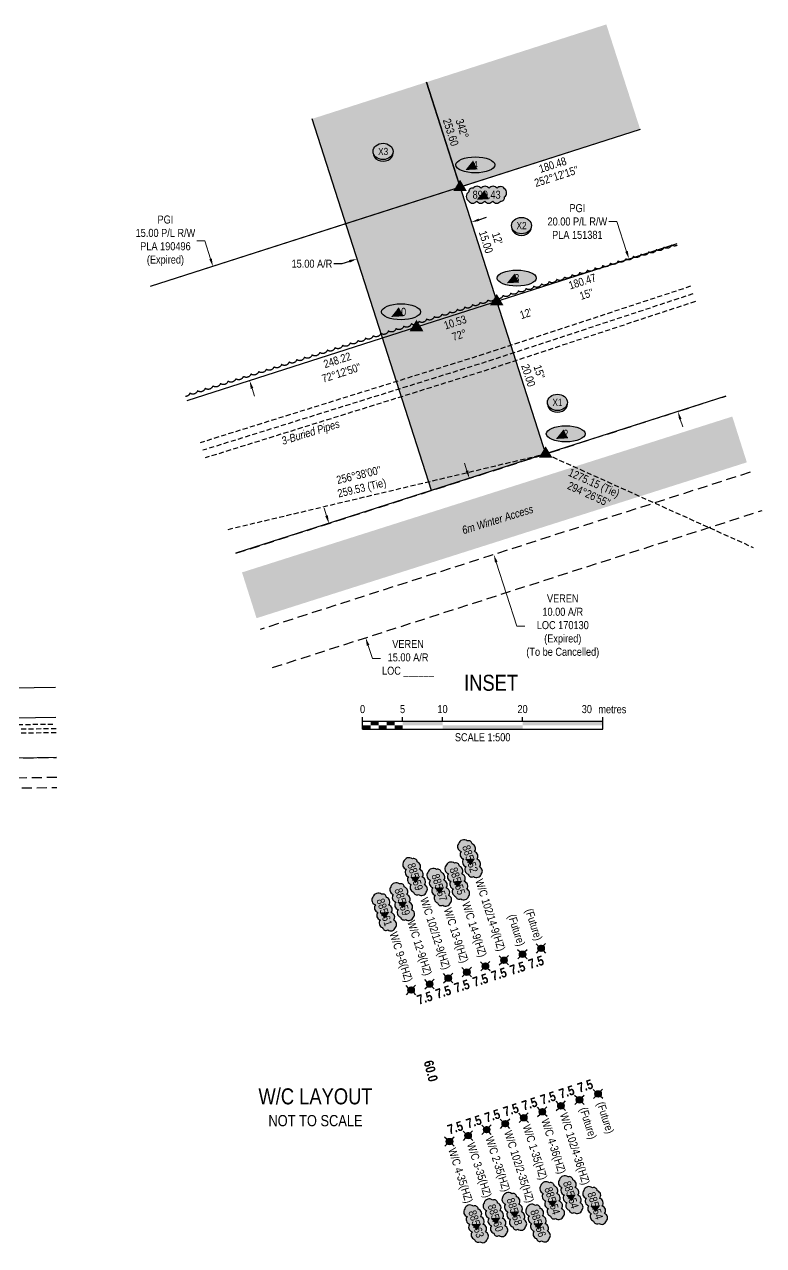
# Model space of a CAD drawing. Extents: x 408473 to 428843, y 6046006 to 6059852.
# Drawn here: x 420069 to 420992, y 6050486 to 6052011 of the extents above; entities that cross this region are included whole.
import ezdxf
from ezdxf.enums import TextEntityAlignment as Align

# ---------------------------------------------------------------- set-up
doc = ezdxf.new("R2010")
doc.units = 0
doc.header["$LTSCALE"] = 5
doc.header["$PDSIZE"] = 0.5
for name, pattern in [('0', [1, 1, 0]), ('foc-ACCESSROAD', [3.75, 2.5, -1.25]), ('foc-TIELINE', [1.875, 1.25, -0.625]), ('UG_PIPE', [1.875, 1.25, -0.625])]:
    doc.linetypes.add(name, pattern=pattern)
doc.layers.get('Defpoints').update_dxf_attribs({"color": 9})
for name, color, linetype in [('AS-PIPE-UG', 44, 'UG_PIPE'), ('AS-PIPE-UG-T', 44, 'Continuous'), ('AS-ROADS', 254, 'Continuous'), ('C-AR', 13, 'foc-ACCESSROAD'), ('C-RW', 13, 'Continuous'), ('DETAIL-T', 7, 'Continuous'), ('F-RW', 190, 'Continuous'), ('L-BD', 7, 'Continuous'), ('L-BD1', 253, 'Continuous'), ('L-MON', 1, 'Continuous'), ('L-TIE', 7, 'foc-TIELINE'), ('P-CROSSINGS', 250, 'Continuous'), ('P-ELEVATION', 7, 'Continuous'), ('P-PROPOSED', 10, 'Continuous'), ('P-PROPOSED-H', 21, 'Continuous'), ('P-TXT', 4, 'Continuous'), ('T-BUSH', 110, '0')]:
    doc.layers.add(name, color=color, linetype=linetype)
for name, color, linetype, lineweight in [('C-AR-T', 13, 'Continuous', 9), ('F-RW-T', 190, 'Continuous', 9), ('T-TEXT', 48, 'Continuous', 18)]:
    doc.layers.add(name, color=color, linetype=linetype, lineweight=lineweight)
doc.styles.add('80', font='ARIALN.TTF', dxfattribs={"height": 10})
doc.styles.add('80CG', font='ARIALN.TTF', dxfattribs={"height": 10})
doc.styles.add('80L', font='ARIALN.TTF', dxfattribs={"height": 10})
doc.styles.add('BOLD', font='ARIALNB.TTF')
doc.styles.add('Crossing', font='ARIALN.TTF', dxfattribs={"height": 10})
doc.dimstyles.new('Compass 5 000', dxfattribs={"dimscale": 5, "dimtxt": 9, "dimasz": 2, "dimexe": 0.2, "dimexo": 0.0625, "dimgap": 0.5, "dimtad": 0, "dimtih": 1, "dimtoh": 1, "dimzin": 0, "dimdsep": 46, "dimtxsty": '80CG', "dimcen": 0.1, "dimse1": 1, "dimse2": 1, "dimclrd": 256, "dimclrt": 256, "dimaunit": 1, "dimadec": 4, "dimazin": 0, "dimtfac": 0.06, "dimtofl": 0, "dimtmove": 0, "dimatfit": 1, "dimfxl": 0.2, "dimtolj": 1, "dimtzin": 0, "dimlwd": -1, "dimarcsym": 0})

# ---------------------------------------------------------------- blocks, each defined once
blk = doc.blocks.new('*D94')
at = {"layer": 'Defpoints', "color": 0, "transparency": 16777216}
for p in [(420769, 6051700.7), (420885.1, 6051527.9), (420830.1, 6051510.3)]:
    blk.add_point(p, dxfattribs=at)
at = {"layer": 'F-RW-T', "transparency": 16777216}
for p, q in [((420809, 6051765.2), (420799, 6051765.2)), ((420821, 6051727.9), (420809, 6051765.2)), ((420888.1, 6051518.4), (420891.2, 6051508.9))]:
    blk.add_line(p, q, dxfattribs=at)
for points in [[(420822.6, 6051728.4), (420819.4, 6051727.4), (420824, 6051718.4)], [(420889.7, 6051518.9), (420886.6, 6051517.9), (420885.1, 6051527.9)]]:
    blk.add_solid(points, dxfattribs=at)
at = {"layer": 'F-RW-T', "transparency": 16777216, "insert": (420759.5, 6051765.2), "char_height": 10, "attachment_point": 5, "style": '80CG'}
blk.add_mtext('\\A1;PGI\\P20.00 P/L R/W\\PPLA 151381', dxfattribs=at)
blk = doc.blocks.new('*U92')
at = {"layer": 'P-ELEVATION'}
h = blk.add_hatch(color=111, dxfattribs=at)
h.dxf.hatch_style = 1
edge = h.paths.add_edge_path()
edge.add_ellipse((0, 0), major_axis=(-24.4, 0), ratio=0.410256, start_angle=0, end_angle=360)
at = {"layer": 'P-ELEVATION', "color": 7, "flags": 128}
blk.add_lwpolyline([(0, 0, 12.5, 0, 0), (-12.4, -6.4, 0, 0, 0)], format="xyseb", dxfattribs=at)
at = {"layer": 'P-ELEVATION', "color": 7}
blk.add_ellipse((0, 0), major_axis=(-24.4, 0), ratio=0.410256, dxfattribs=at)
at = {"layer": 'P-ELEVATION', "style": '80'}
blk.add_attdef('ELEVATION', text='', height=10, dxfattribs=at).set_placement((0, 0), align=Align.MIDDLE_CENTER)
blk = doc.blocks.new('xing2')
h = blk.add_hatch(color=50)
h.dxf.hatch_style = 1
edge = h.paths.add_edge_path()
edge.add_ellipse((0, 0), major_axis=(-12.5, 0), ratio=0.816297, start_angle=0, end_angle=360)
h = blk.add_hatch(color=250)
h.dxf.hatch_style = 1
edge = h.paths.add_edge_path()
edge.add_ellipse((0, -2), major_axis=(-12.5, 0), ratio=0.816297, start_angle=0, end_angle=180)
edge.add_line((12.5, -2), (12.5, 0))
edge.add_ellipse((0, 0), major_axis=(-12.5, 0), ratio=0.816297, start_angle=0, end_angle=180, ccw=False)
edge.add_line((-12.5, 0), (-12.5, -2))
at = {"color": 250}
blk.add_ellipse((0, 0), major_axis=(-12.5, 0), ratio=0.816297, dxfattribs=at)
blk.add_ellipse((0, -2), major_axis=(-12.5, 0), ratio=0.816297, start_param=0, end_param=3.141593, dxfattribs=at)
at = {"color": 250, "style": 'Crossing'}
blk.add_attdef('CROSSING', text='', height=9, dxfattribs=at).set_placement((0.1, 0), align=Align.MIDDLE_CENTER)
at = {"color": 250, "style": 'Crossing', "flags": 1}
for tag, p in [('OWNER', (0.1, -12.5)), ('DESCRIPTION', (0.1, -25.8)), ('LOCATION', (0.1, -39.3)), ('DWG_REF', (0.1, -52.8))]:
    blk.add_attdef(tag, text='', height=9, dxfattribs=at).set_placement(p, align=Align.MIDDLE_CENTER)
blk = doc.blocks.new('TRIA')
blk.add_hatch(color=255).paths.add_polyline_path([(-0.04, 1.52), (-1.47, -0.87), (1.39, -0.87)])
blk = doc.blocks.new('Hybrid_EC')
at = {"color": 251}
for points in [[(-1.3, -0.74), (0, 1.42), (1.3, -0.74)], [(0.47, -0.26), (0, 0.53), (-0.47, -0.26)]]:
    blk.add_lwpolyline(points, close=True, dxfattribs=at)
at = {"layer": 'Defpoints'}
blk.add_circle((0, 0), 0.05, dxfattribs=at)
at = {"xscale": 1.2, "yscale": 1.2, "zscale": 1.2}
blk.add_blockref('TRIA', (0.05, 0.06), dxfattribs=at)
blk = doc.blocks.new('Hybrid_XC')
h = blk.add_hatch(color=251)
h.dxf.hatch_style = 1
h.paths.add_polyline_path([(-0.41, -0.24), (0, 0.45), (0.41, -0.24)])
at = {"color": 251}
for points in [[(-1.3, -0.74), (0, 1.42), (1.3, -0.74)], [(-0.41, -0.24), (0, 0.45), (0.41, -0.24)]]:
    blk.add_lwpolyline(points, close=True, dxfattribs=at)
at = {"color": 4}
blk.add_lwpolyline([(-0.41, -0.24), (0, 0.45), (0.41, -0.24)], close=True, dxfattribs=at)
at = {"layer": 'Defpoints'}
blk.add_circle((0, 0), 0.1, dxfattribs=at)
at = {"xscale": 1.2, "yscale": 1.2, "zscale": 1.2}
blk.add_blockref('TRIA', (0.05, 0.06), dxfattribs=at)
blk = doc.blocks.new('*D95')
at = {"layer": 'Defpoints', "color": 0, "transparency": 16777216}
for p in [(420627, 6051764.4), (420634.3, 6051741.4), (420491.6, 6051695.6)]:
    blk.add_point(p, dxfattribs=at)
at = {"layer": 'P-TXT', "transparency": 16777216}
for p, q in [((420636.5, 6051767.4), (420646, 6051770.5)), ((420465.2, 6051712.5), (420455.2, 6051712.5)), ((420474.7, 6051715.5), (420465.2, 6051712.5))]:
    blk.add_line(p, q, dxfattribs=at)
for points in [[(420636, 6051769), (420637, 6051765.9), (420627, 6051764.4)], [(420474.2, 6051717.1), (420475.2, 6051713.9), (420484.2, 6051718.6)]]:
    blk.add_solid(points, dxfattribs=at)
at = {"layer": 'P-TXT', "transparency": 16777216, "insert": (420427.9, 6051712.5), "char_height": 10, "attachment_point": 5, "style": '80CG'}
blk.add_mtext('\\A1;15.00 A/R', dxfattribs=at)
blk = doc.blocks.new('*D96')
at = {"layer": 'Defpoints', "color": 0, "transparency": 16777216}
for p in [(420348.4, 6051723.2), (420304.3, 6051709), (420394.2, 6051580.4)]:
    blk.add_point(p, dxfattribs=at)
at = {"layer": 'F-RW-T', "transparency": 16777216}
for p, q in [((420294, 6051741.2), (420284, 6051741.2)), ((420301.2, 6051718.6), (420294, 6051741.2)), ((420353.1, 6051556.8), (420356.2, 6051547.2))]:
    blk.add_line(p, q, dxfattribs=at)
for points in [[(420302.8, 6051719.1), (420299.6, 6051718.1), (420304.3, 6051709)], [(420354.7, 6051557.3), (420351.5, 6051556.2), (420350.1, 6051566.3)]]:
    blk.add_solid(points, dxfattribs=at)
at = {"layer": 'F-RW-T', "transparency": 16777216, "insert": (420244.9, 6051741.2), "char_height": 10, "attachment_point": 5, "style": '80CG'}
blk.add_mtext('\\A1;PGI\\P15.00 P/L R/W\\PPLA 190496\\P(Expired)', dxfattribs=at)
blk = doc.blocks.new('*D97')
at = {"layer": 'C-AR-T', "transparency": 16777216}
for p, q in [((420446.2, 6051397.7), (420443.1, 6051407.2)), ((420498.1, 6051235.8), (420503.4, 6051219.4)), ((420503.4, 6051219.4), (420513.4, 6051219.4))]:
    blk.add_line(p, q, dxfattribs=at)
for points in [[(420447.8, 6051398.2), (420444.6, 6051397.2), (420449.2, 6051388.1)], [(420499.7, 6051236.4), (420496.5, 6051235.3), (420495, 6051245.4)]]:
    blk.add_solid(points, dxfattribs=at)
at = {"layer": 'Defpoints', "color": 0, "transparency": 16777216}
for p in [(420434.5, 6051383.4), (420480.3, 6051240.6), (420495, 6051245.4)]:
    blk.add_point(p, dxfattribs=at)
at = {"layer": 'C-AR-T', "transparency": 16777216, "insert": (420548, 6051219.4), "char_height": 10, "attachment_point": 5, "style": '80CG'}
blk.add_mtext('\\A1;VEREN\\P15.00 A/R\\PLOC ______', dxfattribs=at)
blk = doc.blocks.new('*D98')
at = {"layer": 'C-AR-T', "transparency": 16777216}
for p, q in [((420621.5, 6051453.9), (420618.5, 6051463.4)), ((420658.2, 6051339.7), (420683.9, 6051259.6)), ((420683.9, 6051259.6), (420693.9, 6051259.6))]:
    blk.add_line(p, q, dxfattribs=at)
for points in [[(420623.1, 6051454.4), (420620, 6051453.4), (420624.6, 6051444.4)], [(420659.8, 6051340.2), (420656.6, 6051339.2), (420655.1, 6051349.2)]]:
    blk.add_solid(points, dxfattribs=at)
at = {"layer": 'Defpoints', "color": 0, "transparency": 16777216}
for p in [(420667.7, 6051458.2), (420698.2, 6051363.1), (420655.1, 6051349.2)]:
    blk.add_point(p, dxfattribs=at)
at = {"layer": 'C-AR-T', "transparency": 16777216, "insert": (420741.3, 6051259.6), "char_height": 10, "attachment_point": 5, "style": '80CG'}
blk.add_mtext('\\A1;VEREN\\P10.00 A/R\\PLOC 170130\\P(Expired)\\P(To be Cancelled)', dxfattribs=at)
blk = doc.blocks.new('*U99')
at = {"color": 0}
for p, q in [((-150, 0), (-150, 15)), ((-150, 10), (150.2, 10)), ((-150, 0), (150.2, 0)), ((-100, 10), (-100, 15)), ((-50, 10), (-50, 15)), ((50, 10), (50, 15)), ((150.2, 0), (150.2, 15))]:
    blk.add_line(p, q, dxfattribs=at)
for points in [[(-150, 5), (-140, 5), (-150, 0), (-140, 0)], [(-140, 10), (-130, 10), (-140, 5), (-130, 5)], [(-130, 5), (-120, 5), (-130, 0), (-120, 0)], [(-120, 10), (-110, 10), (-120, 5), (-110, 5)], [(-110, 5), (-100, 5), (-110, 0), (-100, 0)], [(-100, 10), (-50, 10), (-100, 5), (-50, 5)], [(-50, 5), (50, 5), (-50, 0), (50, 0)], [(50, 10), (150.2, 10), (50, 5), (150.2, 5)]]:
    blk.add_solid(points, dxfattribs=at)
at = {"color": 0, "style": '80'}
blk.add_text('metres', height=10, dxfattribs=at).set_placement((162.2, 20), align=Align.CENTER)
at = {"color": 0, "char_height": 10, "style": '80'}
for s, insert, attachment_point in [('0', (-150, 30.2), 2), ('5', (-100, 30.2), 2), ('10', (-50, 30.2), 2), ('20', (50, 30.2), 2), ('30', (136.7, 30.2), 3), ('SCALE 1:500', (0.1, -5), 2)]:
    blk.add_mtext(s, dxfattribs=dict(at, insert=insert, attachment_point=attachment_point))
blk = doc.blocks.new('wa')
at = {"layer": 'P-ELEVATION'}
h = blk.add_hatch(color=111, dxfattribs=at)
h.dxf.hatch_style = 1
edge = h.paths.add_edge_path()
edge.add_arc((-17.4, -4.5), 6.1, 215, 325)
edge.add_arc((-7.4, -4.5), 6.1, 215, 325)
edge.add_arc((2.6, -4.5), 6.1, 215, 325)
edge.add_arc((12.7, -4.5), 6.1, 215, 325)
edge.add_arc((18.1, -3.7), 4.32, 263.4336, 373.4336)
edge.add_arc((18.8, 2.3), 6.1, 305, 415)
edge.add_arc((17.5, 4.4), 5.69, 30.6955, 140.6955)
edge.add_arc((8.1, 4.5), 6.1, 35, 145)
edge.add_arc((-1.9, 4.5), 6.1, 35, 145)
edge.add_arc((-11.9, 4.5), 6.1, 35, 145)
edge.add_arc((-18, 3.8), 4.33, 75.4261, 185.4261)
edge.add_arc((-18.4, -2.3), 6.96, 125, 235)
at = {"color": 240, "flags": 128}
blk.add_lwpolyline([(-22.4, -8, 0.520567), (-12.3, -8, 0.520567), (-2.4, -8, 0.520567), (7.6, -8, 0.520567), (17.6, -8, 0.520567), (22.4, -2.7, 0.520567), (22.4, 7.3, 0.520567), (13.1, 8, 0.520567), (3.1, 8, 0.520567), (-6.9, 8, 0.520567), (-16.9, 8, 0.520567), (-22.4, 3.4, 0.520567)], format="xyb", close=True, dxfattribs=at)
at = {"layer": 'P-ELEVATION', "color": 240, "flags": 128}
blk.add_lwpolyline([(0, 0, 12.5, 0, 0), (-12.4, -6.4, 0, 0, 0)], format="xyseb", dxfattribs=at)
at = {"layer": 'P-ELEVATION', "color": 240, "style": '80'}
blk.add_attdef('ELEVATION', text='', height=10, dxfattribs=at).set_placement((0, 0), align=Align.MIDDLE_CENTER)
blk = doc.blocks.new('*U91')
at = {"layer": 'P-ELEVATION'}
h = blk.add_hatch(color=111, dxfattribs=at)
h.dxf.hatch_style = 1
edge = h.paths.add_edge_path()
edge.add_arc((-17.4, -4.5), 6.1, 215, 325)
edge.add_arc((-7.4, -4.5), 6.1, 215, 325)
edge.add_arc((2.6, -4.5), 6.1, 215, 325)
edge.add_arc((12.7, -4.5), 6.1, 215, 325)
edge.add_arc((18.1, -3.7), 4.32, 263.4336, 373.4336)
edge.add_arc((18.8, 2.3), 6.1, 305, 415)
edge.add_arc((17.5, 4.4), 5.69, 30.6955, 140.6955)
edge.add_arc((8.1, 4.5), 6.1, 35, 145)
edge.add_arc((-1.9, 4.5), 6.1, 35, 145)
edge.add_arc((-11.9, 4.5), 6.1, 35, 145)
edge.add_arc((-18, 3.8), 4.33, 75.4261, 185.4261)
edge.add_arc((-18.4, -2.3), 6.96, 125, 235)
at = {"color": 240, "flags": 128}
blk.add_lwpolyline([(-22.4, -8, 0.520567), (-12.3, -8, 0.520567), (-2.4, -8, 0.520567), (7.6, -8, 0.520567), (17.6, -8, 0.520567), (22.4, -2.7, 0.520567), (22.4, 7.3, 0.520567), (13.1, 8, 0.520567), (3.1, 8, 0.520567), (-6.9, 8, 0.520567), (-16.9, 8, 0.520567), (-22.4, 3.4, 0.520567)], format="xyb", close=True, dxfattribs=at)
at = {"layer": 'P-ELEVATION', "color": 240, "flags": 128}
blk.add_lwpolyline([(0, 0, 12.5, 0, 0), (7.8, -2, 0, 0, 0)], format="xyseb", dxfattribs=at)
at = {"layer": 'P-ELEVATION', "color": 240, "style": '80'}
blk.add_attdef('ELEVATION', text='', height=10, dxfattribs=at).set_placement((0, 0), align=Align.MIDDLE_CENTER)
blk = doc.blocks.new('WC')
at = {"layer": 'L-MON'}
h = blk.add_hatch(color=255, dxfattribs=at)
h.dxf.hatch_style = 1
edge = h.paths.add_edge_path()
edge.add_arc((0, 0), 0.9, 0, 360)
at = {"layer": 'L-MON', "color": 240, "flags": 128}
for points in [[(-0.62, 0.5), (-1.23, 1.12)], [(0.52, 0.61), (1.13, 1.21)], [(-1.18, -1.18), (-0.56, -0.57)], [(1.16, -1.18), (0.56, -0.57)]]:
    blk.add_lwpolyline(points, dxfattribs=at)
at = {"layer": 'L-MON', "color": 240}
for radius in [0.8, 0.373]:
    blk.add_circle((0, 0), radius, dxfattribs=at)

msp = doc.modelspace()

# ---------------------------------------------------------------- hatches: boundary and pattern name
at = {"layer": 'P-PROPOSED-H'}
h = msp.add_hatch(color=256, dxfattribs=at)
h.dxf.hatch_style = 1
h.paths.add_polyline_path([(420838.024, 6051880.33), (420838.011, 6051880.372), (420795.705, 6052011.434), (420570.843, 6051939.255), (420612.948, 6051808.082)])
h = msp.add_hatch(color=256, dxfattribs=at)
h.dxf.hatch_style = 1
h.paths.add_polyline_path([(420570.843, 6051939.255), (420428.083, 6051893.43), (420577.111, 6051429.159), (420719.873, 6051474.977)])

# ---------------------------------------------------------------- linework, layer by layer
at = {"layer": 'AS-PIPE-UG', "flags": 128}
for points in [[(420900.86, 6051684.291), (420643.222, 6051599.578), (420288.482, 6051488.993)], [(420903.912, 6051674.772), (420646.271, 6051590.058), (420291.536, 6051479.475)], [(420906.963, 6051665.253), (420649.32, 6051580.539), (420649.32, 6051580.539), (420294.589, 6051469.956)], [(419729.368, 6051075.004), (419741.451, 6051078.786), (420027.301, 6051136.406), (420107.318, 6051137.607)]]:
    msp.add_lwpolyline(points, dxfattribs=at)
for points in [[(420108.197, 6051131.682), (420029.814, 6051130.503), (419743.733, 6051073.88), (419688.828, 6051056.998), (419518.635, 6051002.991, -0.00172683), (419518.602, 6051002.98), (419348.945, 6050950.43), (419180.778, 6050893.416, -0.00229955), (419180.735, 6050893.402), (418992.615, 6050831.547, -0.00387036), (418992.541, 6050831.523), (418813.28, 6050775.641), (418605.655, 6050710.01), (418515.912, 6050681.219), (418479.558, 6050668.686), (418460.568, 6050661.844), (418426.851, 6050649.196), (418397.244, 6050636.779), (418374.212, 6050625.888), (418348.506, 6050612.394), (418321.506, 6050597.244)], [(420108.272, 6051126.684), (420030.341, 6051125.512), (419744.956, 6051069.027), (419690.339, 6051052.235), (419520.147, 6050998.227, -0.00172683), (419520.081, 6050998.206), (419350.487, 6050945.676), (419182.383, 6050888.683, -0.00229955), (419182.296, 6050888.654), (418994.176, 6050826.799, -0.00387036), (418994.028, 6050826.752), (418814.777, 6050770.873), (418607.172, 6050705.248), (418517.49, 6050676.477), (418481.219, 6050663.972), (418462.293, 6050657.153), (418428.696, 6050644.55), (418399.28, 6050632.213), (418376.442, 6050621.415), (418350.891, 6050608.002), (418323.952, 6050592.886)]]:
    msp.add_lwpolyline(points, format="xyb", dxfattribs=at)
at = {"layer": 'AS-ROADS', "const_width": 60, "flags": 128}
msp.add_lwpolyline([(420962.169, 6051493.019), (420349.641, 6051298.35)], dxfattribs=at)
at = {"layer": 'C-AR', "flags": 128}
for points in [[(420332.819, 6051350.789), (420619.651, 6051442.807), (420944.809, 6051547.18)], [(420975.319, 6051451.994), (420650.201, 6051347.634), (420363.352, 6051255.611)], [(420378.619, 6051208.022), (420665.452, 6051300.039), (420990.574, 6051404.401)], [(418335.506, 6050574.478), (418403.679, 6050615.809), (418983.636, 6050801.861), (419438.048, 6050947.724), (419730.689, 6051041.183), (419907.596, 6051097.681), (420035.669, 6051094.695), (420108.758, 6051095.796)], [(420109.134, 6051070.809), (420035.566, 6051069.702), (419911.205, 6051072.601), (419738.291, 6051017.379), (419445.668, 6050923.925), (418991.274, 6050778.068), (418414.116, 6050592.914), (418348.461, 6050553.109)], [(419808.382, 6051026.647), (419913.009, 6051060.061), (420035.514, 6051057.205), (420109.322, 6051058.316)]]:
    msp.add_lwpolyline(points, dxfattribs=at)
at = {"layer": 'C-RW', "flags": 128}
msp.add_lwpolyline([(420838.011, 6051880.372), (420225.871, 6051684.163)], dxfattribs=at)
at = {"layer": 'F-RW', "flags": 128}
for points in [[(420838.024, 6051880.33), (420512.727, 6051775.912), (420225.951, 6051683.913)], [(420883.789, 6051737.551), (420558.552, 6051633.153), (420271.751, 6051541.146)], [(420883.789, 6051737.551), (420558.552, 6051633.153), (420271.751, 6051541.146)], [(420944.809, 6051547.18), (420619.651, 6051442.807), (420332.819, 6051350.789)], [(420107.441, 6051183.247), (420027.401, 6051182.042), (419732.156, 6051130.241), (419709.723, 6051126.301), (419411.379, 6051031.02), (418956.905, 6050885.138), (418367.149, 6050695.942), (418290.163, 6050649.268)], [(420108.005, 6051145.768), (420030.945, 6051144.608), (419738.633, 6051093.322), (419718.708, 6051089.822), (419422.808, 6050995.322), (418968.362, 6050849.448), (418382.805, 6050661.599), (418309.596, 6050617.215)], [(420108.005, 6051145.768), (420030.945, 6051144.608), (419738.633, 6051093.322), (419718.708, 6051089.822), (419422.808, 6050995.322), (418968.362, 6050849.448), (418382.805, 6050661.599), (418309.596, 6050617.215)], [(420108.758, 6051095.796), (420035.669, 6051094.695), (419747.27, 6051044.096), (419730.689, 6051041.183), (419438.048, 6050947.724), (418983.636, 6050801.861), (418403.679, 6050615.809), (418335.506, 6050574.478)]]:
    msp.add_lwpolyline(points, dxfattribs=at)
at = {"layer": 'L-TIE'}
msp.add_line((420719.873, 6051474.977), (420979.231, 6051358.091), dxfattribs=at)
at = {"layer": 'L-TIE', "flags": 128}
msp.add_lwpolyline([(420323.216, 6051380.721), (420719.873, 6051474.977)], dxfattribs=at)
at = {"layer": 'P-PROPOSED', "flags": 128}
for points in [[(420570.843, 6051939.255), (420719.873, 6051474.977), (420577.111, 6051429.159), (420428.083, 6051893.43)], [(420838.024, 6051880.33), (420612.948, 6051808.082), (420570.843, 6051939.255)]]:
    msp.add_lwpolyline(points, dxfattribs=at)
at = {"layer": 'T-BUSH', "flags": 128}
msp.add_lwpolyline([(420884.413, 6051735.606, -0.3200778), (420877.336, 6051735.954, -0.52056705), (420867.761, 6051733.085, -0.52056705), (420858.186, 6051730.215, -0.52056705), (420848.611, 6051727.346, -0.52056705), (420839.036, 6051724.477, -0.52056705), (420829.461, 6051721.607, -0.52056705), (420819.886, 6051718.738, -0.52056705), (420810.311, 6051715.868, -0.52056705), (420800.737, 6051712.999, -0.52056705), (420791.162, 6051710.13, -0.52056705), (420781.587, 6051707.26, -0.52056705), (420772.012, 6051704.391, -0.52056705), (420762.437, 6051701.521, -0.52056705), (420752.862, 6051698.652, -0.52056705), (420743.287, 6051695.783, -0.52056705), (420733.712, 6051692.913, -0.52056705), (420724.137, 6051690.044, -0.52056705), (420714.563, 6051687.174, -0.52056705), (420704.988, 6051684.305, -0.52056705), (420695.413, 6051681.436, -0.52056705), (420685.838, 6051678.566, -0.52056705), (420676.263, 6051675.697, -0.52056705), (420666.688, 6051672.827, -0.52056705), (420657.113, 6051669.958, -0.52056705), (420647.538, 6051667.089, -0.52056705), (420637.963, 6051664.219, -0.52056705), (420628.389, 6051661.35, -0.52056705), (420618.845, 6051658.377, -0.52056705), (420609.306, 6051655.391, -0.52056705), (420599.767, 6051652.405, -0.52056705), (420590.228, 6051649.419, -0.52056705), (420580.689, 6051646.433, -0.52056705), (420571.149, 6051643.448, -0.52056705), (420561.61, 6051640.462, -0.52056705), (420552.071, 6051637.476, -0.52056705), (420542.532, 6051634.49, -0.52056705), (420532.993, 6051631.504, -0.52056705), (420523.453, 6051628.518, -0.52056705), (420513.914, 6051625.533, -0.52056705), (420504.375, 6051622.547, -0.52056705), (420494.836, 6051619.561, -0.52056705), (420485.296, 6051616.575, -0.52056705), (420475.757, 6051613.589, -0.52056705), (420466.218, 6051610.603, -0.52056705), (420456.679, 6051607.618, -0.52056705), (420447.14, 6051604.632, -0.52056705), (420437.6, 6051601.646, -0.52056705), (420428.061, 6051598.66, -0.52056705), (420418.522, 6051595.674, -0.52056705), (420408.983, 6051592.688, -0.52056705), (420399.443, 6051589.703, -0.52056705), (420389.904, 6051586.717, -0.52056705), (420380.365, 6051583.731, -0.52056705), (420370.826, 6051580.745, -0.52056705), (420361.287, 6051577.759, -0.52056705), (420351.747, 6051574.773, -0.52056705), (420342.208, 6051571.787, -0.52056705), (420332.669, 6051568.802, -0.52056705), (420323.13, 6051565.816, -0.52056705), (420313.59, 6051562.83, -0.52056705), (420304.051, 6051559.844, -0.52056705), (420294.512, 6051556.858, -0.52056705), (420284.973, 6051553.872, -0.52056705), (420275.434, 6051550.887, -0.31008233), (420269.988, 6051546.643, -0.31008233)], format="xyb", dxfattribs=at)

# ---------------------------------------------------------------- block references
at = {"xscale": 0.9995596, "yscale": 0.9995596, "zscale": 0.9995596}
for p, values in [((420632.058, 6051835.915), {'ELEVATION': '4'}), ((420683.809, 6051694.58), {'ELEVATION': '3'}), ((420539.267, 6051652.446), {'ELEVATION': '10'}), ((420745.085, 6051500.022), {'ELEVATION': '2'})]:
    msp.add_blockref('*U92', p, dxfattribs=at).add_auto_attribs(values)
at = {"layer": 'L-BD', "xscale": 0.9995596, "yscale": 0.9995596, "zscale": 0.9995596}
msp.add_blockref('wa', (420646.153, 6051798.738), dxfattribs=at).add_auto_attribs({'ELEVATION': '890.43'})
msp.add_blockref('*U99', (420641.089, 6051131.034), dxfattribs=at)
at = {"layer": 'L-BD', "xscale": 0.9995586004403995, "yscale": 0.9995586004403995, "zscale": 0.9995586004403995, "rotation": 287.7961111111111}
for p, values in [((420625.587, 6050969.164), {'ELEVATION': '885.52'}), ((420556.968, 6050946.806), {'ELEVATION': '885.59'}), ((420587.148, 6050933.413), {'ELEVATION': '885.57'}), ((420609.716, 6050941.386), {'ELEVATION': '885.55'}), ((420518.496, 6050902.462), {'ELEVATION': '885.61'}), ((420540.879, 6050915.46), {'ELEVATION': '885.59'}), ((420728.262, 6050542.05), {'ELEVATION': '885.54'}), ((420751.461, 6050549.497), {'ELEVATION': '885.54'}), ((420681.055, 6050528.549), {'ELEVATION': '885.58'}), ((420781.969, 6050535.96), {'ELEVATION': '885.54'}), ((420633.236, 6050513.065), {'ELEVATION': '885.63'}), ((420657.411, 6050520.61), {'ELEVATION': '885.60'}), ((420710.637, 6050513.947), {'ELEVATION': '885.56'})]:
    msp.add_blockref('*U91', p, dxfattribs=at).add_auto_attribs(values)
at = {"layer": 'L-MON'}
for name, p, xscale, yscale, zscale in [('Hybrid_EC', (420612.948, 6051808.082), 4.997797999999992, 4.997797999999992, 4.997797999999992), ('Hybrid_EC', (420658.773, 6051665.323), 4.997797999999992, 4.997797999999992, 4.997797999999992), ('Hybrid_XC', (420558.54, 6051633.149), 4.997797999999992, 4.997797999999992, 4.997797999999992), ('Hybrid_EC', (420719.873, 6051474.977), 4.997797999999992, 4.997797999999992, 4.997797999999992), ('WC', (420691.022, 6050849.97), 4.997793002201993, 4.997793002201993, 4.997793002201993), ('WC', (420714.22, 6050857.417), 4.997793002201993, 4.997793002201993, 4.997793002201993), ('WC', (420644.625, 6050835.077), 4.997793002201993, 4.997793002201993, 4.997793002201993), ('WC', (420667.824, 6050842.524), 4.997793002201993, 4.997793002201993, 4.997793002201993), ('WC', (420598.228, 6050820.184), 4.997793002201993, 4.997793002201993, 4.997793002201993), ('WC', (420621.427, 6050827.631), 4.997793002201993, 4.997793002201993, 4.997793002201993), ('WC', (420551.831, 6050805.291), 4.997793002201993, 4.997793002201993, 4.997793002201993), ('WC', (420575.03, 6050812.738), 4.997793002201993, 4.997793002201993, 4.997793002201993), ('WC', (420762.193, 6050668.106), 4.997793002201993, 4.997793002201993, 4.997793002201993), ('WC', (420785.392, 6050675.553), 4.997793002201993, 4.997793002201993, 4.997793002201993), ('WC', (420715.796, 6050653.213), 4.997793002201993, 4.997793002201993, 4.997793002201993), ('WC', (420738.995, 6050660.66), 4.997793002201993, 4.997793002201993, 4.997793002201993), ('WC', (420669.4, 6050638.32), 4.997793002201993, 4.997793002201993, 4.997793002201993), ('WC', (420692.598, 6050645.767), 4.997793002201993, 4.997793002201993, 4.997793002201993), ('WC', (420623.003, 6050623.427), 4.997793002201993, 4.997793002201993, 4.997793002201993), ('WC', (420646.201, 6050630.874), 4.997793002201993, 4.997793002201993, 4.997793002201993), ('WC', (420599.804, 6050615.981), 4.997793002201993, 4.997793002201993, 4.997793002201993)]:
    msp.add_blockref(name, p, dxfattribs=dict(at, xscale=xscale, yscale=yscale, zscale=zscale))
at = {"layer": 'P-CROSSINGS', "xscale": 0.9995596, "yscale": 0.9995596, "zscale": 0.9995596}
for p, values in [((420516.779, 6051852.757), {'CROSSING': 'X3'}), ((420689.689, 6051760.146), {'CROSSING': 'X2'}), ((420734.588, 6051539.362), {'CROSSING': 'X1'})]:
    msp.add_blockref('xing2', p, dxfattribs=at).add_auto_attribs(values)

# ---------------------------------------------------------------- texts
at = {"layer": 'AS-PIPE-UG-T', "insert": (420388.784, 6051495.717), "char_height": 9.9956, "attachment_point": 1, "rotation": 17.21013, "style": '80L'}
msp.add_mtext_dynamic_manual_height_columns('{\\fArial Narrow|b0|i1|c0|p34;3-Buried Pipes}', width=84.0903, gutter_width=49.978, heights=[0], dxfattribs=at)
at = {"layer": 'DETAIL-T', "color": 3, "attachment_point": 5, "style": '80CG'}
for s, insert, char_height, width in [('INSET', (420651.744, 6051188.956), 19.9912, 223.75944), ('W/C LAYOUT\\P{\\H0.7x;NOT TO SCALE}', (420432.359, 6050658.699), 20, 142.34188)]:
    msp.add_mtext(s, dxfattribs=dict(at, insert=insert, char_height=char_height, width=width))
at = {"layer": 'L-BD', "style": '80L'}
for s, rotation, p in [('253.60', 287.7962, (420601.413, 6051876.724)), ('342°', 287.7962, (420615.689, 6051881.306)), ('15.00', 287.7962, (420645.378, 6051739.758)), ("12'", 287.7962, (420659.654, 6051744.34)), ('20.00', 287.7962, (420698.364, 6051573.052)), ("15''", 287.7962, (420711.926, 6051577.405)), ('1275.15 (Tie)', 335.7402, (420779.789, 6051437.594)), ("294°26'55''", 335.7402, (420773.936, 6051424.608))]:
    msp.add_text(s, height=9.9956, rotation=rotation, dxfattribs=at).set_placement(p, align=Align.MIDDLE)
at = {"layer": 'L-BD', "char_height": 9.9956, "attachment_point": 2, "style": '80L'}
for s, insert, width, rotation in [("180.47 15''", (420764.21, 6051695.157), 34.57999, 17.7865), ('10.53\\P72°', (420605.308, 6051644.151), 28.21172, 17.7865), ("\\P12'", (420688.515, 6051670.859), 14.46607, 17.7865), ("248.22 72°12'50''", (420458.013, 6051596.889), 51.09008, 17.7865), ("256°38'00''\\P259.53 (Tie)", (420485.195, 6051453.548), 63.09659, 13.367)]:
    msp.add_mtext(s, dxfattribs=dict(at, insert=insert, width=width, rotation=rotation))
at = {"layer": 'L-BD', "rotation": 287.796236, "style": '80L'}
for s, width, insert, char_height, attachment_point in [('W/C 102/14-9(HZ)', 98.4297, (420663.667, 6050854.071), 9.99559, 6), ('W/C 102/12-9(HZ)', 108.67138, (420594.98, 6050830.982), 9.99559, 6), ('W/C 14-9(HZ)', 77.01014, (420640.469, 6050846.624), 9.99559, 6), ('W/C 13-9(HZ)', 70.64186, (420617.583, 6050839.296), 9.99559, 6), ('(Future)', 40.12325, (420682.195, 6050901.081), 9.9956, 1), ('(Future)', 40.12325, (420703.789, 6050907.993), 9.9956, 1), ('W/C 12-9(HZ)', 70.64186, (420571.991, 6050823.523), 9.99559, 6), ('W/C 9-8(HZ)', 64.27359, (420547.868, 6050815.281), 9.99559, 6), ('(Future)', 40.12325, (420771.704, 6050659.906), 9.9956, 1), ('(Future)', 40.12325, (420793.222, 6050666.809), 9.9956, 1), ('W/C 4-36(HZ)', 70.64186, (420723.777, 6050645.678), 9.99559, 1), ('W/C 102/4-36(HZ)', 94.36618, (420746.976, 6050653.124), 9.99559, 1), ('W/C 102/2-35(HZ)', 96.38881, (420677.38, 6050630.785), 9.99559, 1), ('W/C 1-35(HZ)', 70.64186, (420700.579, 6050638.231), 9.99559, 1), ('W/C 3-35(HZ)', 70.64186, (420630.983, 6050615.892), 9.99559, 1), ('W/C 2-35(HZ)', 70.64186, (420654.182, 6050623.338), 9.99559, 1), ('W/C 4-35(HZ)', 70.64186, (420607.542, 6050609.098), 9.99559, 1)]:
    msp.add_mtext_dynamic_manual_height_columns(s, width=width, gutter_width=49.978, heights=[0], dxfattribs=dict(at, insert=insert, char_height=char_height, attachment_point=attachment_point))
at = {"layer": 'L-BD1', "style": '80L'}
for s, p in [('180.48', (420728.66, 6051835.97)), ("252°12'15''", (420733.242, 6051821.694))]:
    msp.add_text(s, height=9.9956, rotation=17.7962, dxfattribs=at).set_placement(p, align=Align.MIDDLE)
at = {"layer": 'L-BD1', "color": 3, "char_height": 11.9947, "attachment_point": 2, "style": 'BOLD'}
for s, insert, width, rotation in [('7.5', (420682.941, 6050838.363), 34.5546, 17.711667), ('7.5', (420706.139, 6050845.809), 34.5546, 17.711667), ('7.5', (420636.544, 6050823.47), 34.5546, 17.711667), ('7.5', (420659.743, 6050830.916), 34.5546, 17.711667), ('7.5', (420590.147, 6050808.577), 34.5546, 17.711667), ('7.5', (420613.346, 6050816.023), 34.5546, 17.711667), ('7.5', (420566.949, 6050801.13), 34.5546, 17.711667), ('60.0', (420582.362, 6050705.629), 17.2773, 284.267465), ('7.5', (420744.325, 6050683.816), 18.80747, 17.711667), ('7.5', (420767.524, 6050691.263), 18.80747, 17.711667), ('7.5', (420697.929, 6050668.923), 34.5546, 17.711667), ('7.5', (420721.127, 6050676.37), 18.80747, 17.711667), ('7.5', (420651.532, 6050654.03), 34.5546, 17.711667), ('7.5', (420674.73, 6050661.477), 34.5546, 17.711667), ('7.5', (420605.135, 6050639.137), 34.5546, 17.711667), ('7.5', (420628.333, 6050646.584), 34.5546, 17.711667)]:
    msp.add_mtext(s, dxfattribs=dict(at, insert=insert, width=width, rotation=rotation))
at = {"layer": 'T-TEXT', "insert": (420614.313, 6051384.097), "char_height": 9.9956, "attachment_point": 1, "rotation": 17.21013, "style": '80L'}
msp.add_mtext_dynamic_manual_height_columns('{\\fArial Narrow|b0|i1|c0|p34;6m Winter Access}', width=100.82884, gutter_width=49.978, heights=[0], dxfattribs=at)

# ---------------------------------------------------------------- dimensions: what is measured, and where the dimension line sits
at = {"layer": 'C-AR-T'}
for base, p1, p2, angle, text, picture, middle in [((420655.146, 6051349.221), (420667.693, 6051458.228), (420698.243, 6051363.055), 287.796236, 'VEREN\\P10.00 A/R\\PLOC 170130\\P(Expired)\\P(To be Cancelled)', '*D98', (420741.26, 6051259.56)), ((420495.044, 6051245.372), (420434.519, 6051383.415), (420480.319, 6051240.648), 287.786461, 'VEREN\\P15.00 A/R\\PLOC ______', '*D97', (420547.982, 6051219.395))]:
    dim = msp.add_linear_dim(base=base, p1=p1, p2=p2, angle=angle, text=text, dimstyle='Compass 5 000', dxfattribs=at)
    dim.commit()
    dim.dimension.update_dxf_attribs({"geometry": picture, "text_midpoint": middle, "dimtype": 161})
at = {"layer": 'F-RW-T'}
for base, p1, p2, angle, text, picture, middle in [((420885.092, 6051527.914), (420769.029, 6051700.72), (420830.073, 6051510.279), 287.772642, 'PGI\\P20.00 P/L R/W\\PPLA 151381', '*D94', (420759.484, 6051765.228)), ((420304.279, 6051709.041), (420394.25, 6051580.444), (420348.449, 6051723.211), 107.786461, 'PGI\\P15.00 P/L R/W\\PPLA 190496\\P(Expired)', '*D96', (420244.89, 6051741.156))]:
    dim = msp.add_linear_dim(base=base, p1=p1, p2=p2, angle=angle, text=text, dimstyle='Compass 5 000', dxfattribs=at)
    dim.commit()
    dim.dimension.update_dxf_attribs({"geometry": picture, "text_midpoint": middle, "dimtype": 161})
at = {"layer": 'P-TXT'}
dim = msp.add_linear_dim(base=(420626.973, 6051764.39), p1=(420491.582, 6051695.61), p2=(420634.342, 6051741.435), angle=17.796236, text='15.00 A/R', dimstyle='Compass 5 000', dxfattribs=at)
dim.commit()
dim.dimension.update_dxf_attribs({"geometry": '*D95', "text_midpoint": (420427.889, 6051712.452), "dimtype": 161})

doc.saveas('drawing.dxf')
